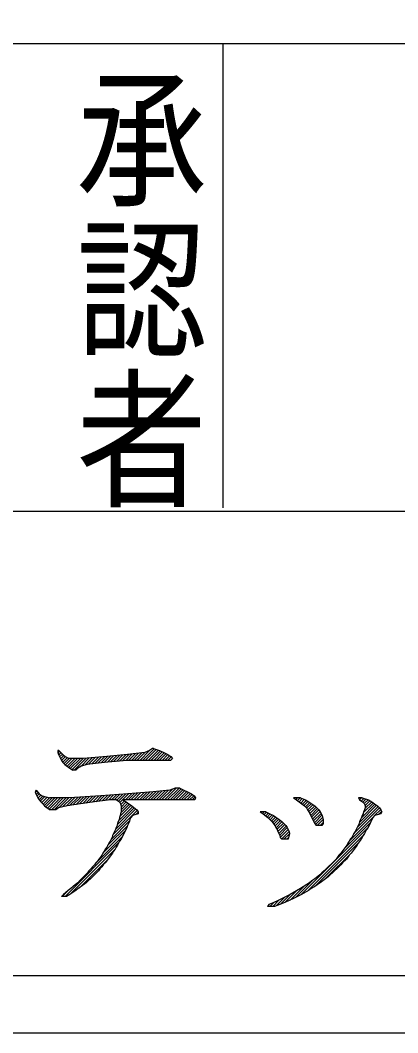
# Model space of a CAD drawing. Units: millimetres, scale not verified. Extents: x -140 to 140, y -97 to 99.
# Drawn here: x 114.5 to 123.12, y -96.9 to -73.8 of the extents above; entities that cross this region are included whole.
import ezdxf
from ezdxf.enums import TextEntityAlignment as Align

# ---------------------------------------------------------------- set-up
doc = ezdxf.new("R2010")
doc.units = ezdxf.units.MM
doc.layers.add('0-0_図面枠', color=7, linetype='Continuous')
doc.layers.add('0-1_ノズル', color=3, linetype='Continuous')
doc.styles.add('@ＭＳ ゴシック', font='')
doc.styles.get('@ＭＳ ゴシック').set_extended_font_data('@MS Gothic')

msp = doc.modelspace()

# ---------------------------------------------------------------- linework, layer by layer
at = {"layer": '0-0_図面枠', "color": 5}
for p, q in [((70.644, -74.332), (138.495, -74.332)), ((119.124, -74.332), (119.124, -84.928)), ((70.644, -84.999), (138.495, -84.999)), ((70.644, -95.595), (138.495, -95.595))]:
    msp.add_line(p, q, dxfattribs=at)
at = {"layer": '0-0_図面枠'}
for p, q in [((115.365, -90.462), (115.365, -90.507)), ((115.387, -90.462), (115.365, -90.462)), ((115.365, -90.507), (115.376, -90.552)), ((115.367, -90.515), (115.403, -90.479)), ((115.382, -90.564), (115.435, -90.51)), ((115.387, -90.462), (115.432, -90.507)), ((115.403, -90.606), (115.467, -90.542)), ((115.432, -90.507), (115.477, -90.552)), ((116.84, -90.696), (116.988, -90.548)), ((116.91, -90.69), (117.06, -90.54)), ((117.345, -90.507), (116.951, -90.552)), ((116.976, -90.687), (117.132, -90.532)), ((117.04, -90.687), (117.204, -90.524)), ((117.104, -90.687), (117.276, -90.515)), ((117.167, -90.687), (117.349, -90.506)), ((117.231, -90.687), (117.455, -90.463)), ((117.294, -90.687), (117.56, -90.422)), ((117.457, -90.462), (117.345, -90.507)), ((117.358, -90.687), (117.608, -90.438)), ((117.422, -90.687), (117.656, -90.454)), ((117.525, -90.417), (117.457, -90.462)), ((117.485, -90.687), (117.702, -90.471)), ((117.547, -90.417), (117.525, -90.417)), ((117.547, -90.417), (117.682, -90.462)), ((117.549, -90.687), (117.746, -90.491)), ((117.613, -90.687), (117.79, -90.511)), ((117.676, -90.687), (117.832, -90.532)), ((117.682, -90.462), (117.783, -90.507)), ((117.783, -90.507), (117.873, -90.552)), ((115.376, -90.552), (115.443, -90.687)), ((115.424, -90.649), (115.501, -90.572)), ((115.443, -90.687), (115.477, -90.732)), ((115.446, -90.691), (115.537, -90.599)), ((115.473, -90.727), (115.579, -90.621)), ((115.477, -90.552), (115.533, -90.597)), ((115.477, -90.732), (115.522, -90.777)), ((115.504, -90.759), (115.622, -90.642)), ((115.522, -90.777), (115.635, -90.867)), ((115.533, -90.597), (115.623, -90.642)), ((115.538, -90.79), (115.685, -90.642)), ((115.573, -90.818), (115.748, -90.642)), ((115.608, -90.846), (115.812, -90.642)), ((115.938, -90.642), (115.623, -90.642)), ((115.644, -90.874), (115.876, -90.642)), ((115.682, -90.899), (115.939, -90.642)), ((115.733, -90.912), (116.009, -90.637)), ((115.878, -90.831), (116.078, -90.631)), ((116.028, -90.777), (115.893, -90.822)), ((116.478, -90.597), (115.938, -90.642)), ((115.979, -90.794), (116.148, -90.625)), ((116.422, -90.732), (116.028, -90.777)), ((116.063, -90.774), (116.217, -90.619)), ((116.135, -90.765), (116.287, -90.613)), ((116.207, -90.757), (116.356, -90.608)), ((116.278, -90.749), (116.425, -90.602)), ((116.35, -90.741), (116.495, -90.596)), ((116.422, -90.732), (116.565, -90.589)), ((116.94, -90.687), (116.422, -90.732)), ((116.951, -90.552), (116.478, -90.597)), ((116.492, -90.726), (116.636, -90.582)), ((116.562, -90.72), (116.706, -90.576)), ((116.631, -90.714), (116.776, -90.569)), ((116.701, -90.708), (116.847, -90.562)), ((116.771, -90.702), (116.917, -90.556)), ((117.828, -90.687), (116.94, -90.687)), ((117.74, -90.687), (117.874, -90.553)), ((117.804, -90.687), (117.913, -90.579)), ((117.93, -90.687), (117.828, -90.687)), ((117.867, -90.687), (117.948, -90.607)), ((117.873, -90.552), (117.941, -90.597)), ((117.975, -90.642), (117.93, -90.687)), ((117.941, -90.597), (117.975, -90.642)), ((115.635, -90.867), (115.702, -90.912)), ((115.77, -90.912), (115.702, -90.912)), ((115.815, -90.867), (115.77, -90.912)), ((115.893, -90.822), (115.815, -90.867)), ((114.87, -91.362), (114.847, -91.407)), ((114.847, -91.407), (114.858, -91.452)), ((114.849, -91.415), (114.883, -91.38)), ((114.858, -91.452), (114.881, -91.497)), ((114.864, -91.463), (114.91, -91.417)), ((114.87, -91.362), (114.937, -91.452)), ((114.885, -91.506), (114.938, -91.453)), ((114.937, -91.452), (115.005, -91.497)), ((116.962, -91.452), (116.343, -91.497)), ((116.585, -91.587), (116.701, -91.471)), ((116.649, -91.587), (116.77, -91.466)), ((116.709, -91.591), (116.839, -91.461)), ((116.747, -91.617), (116.907, -91.456)), ((116.779, -91.648), (116.976, -91.451)), ((116.904, -91.587), (117.045, -91.446)), ((117.536, -91.407), (116.962, -91.452)), ((116.967, -91.587), (117.114, -91.441)), ((117.031, -91.587), (117.183, -91.435)), ((117.094, -91.587), (117.252, -91.43)), ((117.158, -91.587), (117.321, -91.424)), ((117.222, -91.587), (117.39, -91.419)), ((117.285, -91.587), (117.459, -91.413)), ((117.349, -91.587), (117.528, -91.408)), ((117.413, -91.587), (117.6, -91.4)), ((117.476, -91.587), (117.672, -91.391)), ((117.918, -91.362), (117.536, -91.407)), ((117.54, -91.587), (117.745, -91.383)), ((117.604, -91.587), (117.817, -91.374)), ((117.667, -91.587), (117.889, -91.366)), ((117.731, -91.587), (117.977, -91.341)), ((117.795, -91.587), (118.065, -91.317)), ((117.858, -91.587), (118.128, -91.317)), ((118.042, -91.317), (117.918, -91.362)), ((117.922, -91.587), (118.176, -91.334)), ((117.985, -91.587), (118.218, -91.355)), ((118.143, -91.317), (118.042, -91.317)), ((118.049, -91.587), (118.261, -91.376)), ((118.113, -91.587), (118.303, -91.397)), ((118.143, -91.317), (118.413, -91.452)), ((118.176, -91.587), (118.345, -91.418)), ((118.24, -91.587), (118.388, -91.44)), ((118.304, -91.587), (118.427, -91.464)), ((118.413, -91.452), (118.47, -91.497)), ((114.881, -91.497), (114.903, -91.542)), ((114.903, -91.542), (114.937, -91.587)), ((114.907, -91.547), (114.976, -91.478)), ((114.934, -91.584), (115.017, -91.501)), ((114.937, -91.587), (114.971, -91.632)), ((114.962, -91.62), (115.068, -91.514)), ((114.971, -91.632), (115.016, -91.677)), ((114.992, -91.654), (115.118, -91.528)), ((115.005, -91.497), (115.173, -91.542)), ((115.016, -91.677), (115.061, -91.722)), ((115.024, -91.685), (115.168, -91.541)), ((115.056, -91.717), (115.23, -91.542)), ((115.09, -91.746), (115.294, -91.542)), ((115.126, -91.774), (115.358, -91.542)), ((115.165, -91.799), (115.421, -91.542)), ((115.623, -91.542), (115.173, -91.542)), ((115.215, -91.812), (115.485, -91.542)), ((115.279, -91.812), (115.549, -91.542)), ((115.39, -91.764), (115.612, -91.542)), ((115.472, -91.746), (115.679, -91.539)), ((115.554, -91.728), (115.747, -91.535)), ((115.882, -91.677), (115.578, -91.722)), ((116.343, -91.497), (115.623, -91.542)), ((115.631, -91.715), (115.815, -91.53)), ((115.706, -91.704), (115.883, -91.526)), ((115.78, -91.693), (115.951, -91.522)), ((115.855, -91.681), (116.019, -91.518)), ((116.197, -91.632), (115.882, -91.677)), ((115.929, -91.671), (116.087, -91.514)), ((116.004, -91.66), (116.154, -91.509)), ((116.078, -91.649), (116.222, -91.505)), ((116.152, -91.639), (116.29, -91.501)), ((116.557, -91.587), (116.197, -91.632)), ((116.226, -91.629), (116.358, -91.496)), ((116.298, -91.62), (116.427, -91.491)), ((116.371, -91.611), (116.496, -91.486)), ((116.444, -91.602), (116.564, -91.481)), ((116.517, -91.593), (116.633, -91.476)), ((116.703, -91.587), (116.557, -91.587)), ((116.703, -91.587), (116.771, -91.632)), ((116.771, -91.632), (116.793, -91.677)), ((116.793, -91.677), (116.805, -91.722)), ((116.797, -91.694), (116.882, -91.609)), ((116.798, -91.884), (116.997, -91.685)), ((116.805, -91.75), (116.92, -91.634)), ((116.805, -91.814), (116.958, -91.66)), ((116.85, -91.587), (117.052, -91.722)), ((118.188, -91.587), (116.85, -91.587)), ((118.492, -91.587), (118.188, -91.587)), ((118.367, -91.587), (118.463, -91.492)), ((118.431, -91.587), (118.492, -91.527)), ((118.47, -91.497), (118.503, -91.542)), ((118.503, -91.542), (118.492, -91.587)), ((120.742, -91.542), (120.81, -91.587)), ((120.9, -91.542), (120.742, -91.542)), ((120.757, -91.552), (120.767, -91.542)), ((120.795, -91.578), (120.831, -91.542)), ((120.81, -91.587), (120.866, -91.632)), ((120.832, -91.605), (120.894, -91.542)), ((120.866, -91.632), (120.933, -91.677)), ((120.867, -91.633), (120.941, -91.559)), ((120.9, -91.542), (121.012, -91.587)), ((120.905, -91.659), (120.987, -91.577)), ((120.933, -91.677), (120.99, -91.722)), ((120.943, -91.685), (121.03, -91.598)), ((120.978, -91.713), (121.07, -91.621)), ((121.011, -91.744), (121.11, -91.645)), ((121.012, -91.587), (121.091, -91.632)), ((121.04, -91.778), (121.148, -91.671)), ((121.063, -91.82), (121.186, -91.696)), ((121.091, -91.632), (121.226, -91.722)), ((122.227, -91.542), (122.25, -91.587)), ((122.306, -91.542), (122.227, -91.542)), ((122.228, -91.545), (122.231, -91.542)), ((122.25, -91.587), (122.294, -91.542)), ((122.25, -91.587), (122.317, -91.632)), ((122.288, -91.613), (122.346, -91.555)), ((122.296, -91.986), (122.598, -91.685)), ((122.306, -91.542), (122.452, -91.587)), ((122.317, -91.632), (122.362, -91.677)), ((122.324, -91.64), (122.394, -91.57)), ((122.332, -91.886), (122.562, -91.657)), ((122.356, -91.672), (122.443, -91.585)), ((122.362, -91.677), (122.373, -91.722)), ((122.369, -91.786), (122.526, -91.629)), ((122.372, -91.719), (122.485, -91.606)), ((122.452, -91.587), (122.531, -91.632)), ((122.531, -91.632), (122.587, -91.677)), ((122.587, -91.677), (122.655, -91.722)), ((115.061, -91.722), (115.117, -91.767)), ((115.117, -91.767), (115.185, -91.812)), ((115.32, -91.812), (115.185, -91.812)), ((115.376, -91.767), (115.32, -91.812)), ((115.578, -91.722), (115.376, -91.767)), ((116.624, -92.376), (117.175, -91.826)), ((116.683, -92.253), (117.142, -91.794)), ((116.719, -92.153), (117.107, -91.766)), ((116.748, -92.062), (117.071, -91.738)), ((116.777, -91.969), (117.035, -91.711)), ((116.793, -91.902), (116.782, -91.947)), ((116.805, -91.857), (116.793, -91.902)), ((116.805, -91.722), (116.805, -91.767)), ((116.805, -91.767), (116.805, -91.812)), ((116.805, -91.812), (116.805, -91.857)), ((117.052, -91.722), (117.165, -91.812)), ((117.198, -91.902), (117.063, -91.947)), ((117.143, -91.921), (117.198, -91.865)), ((117.165, -91.812), (117.198, -91.857)), ((117.198, -91.857), (117.198, -91.902)), ((119.977, -91.857), (120.045, -91.902)), ((120.112, -91.857), (119.977, -91.857)), ((119.995, -91.869), (120.006, -91.857)), ((120.033, -91.895), (120.07, -91.857)), ((120.045, -91.902), (120.157, -91.992)), ((120.069, -91.922), (120.127, -91.865)), ((120.105, -91.95), (120.169, -91.886)), ((120.112, -91.857), (120.202, -91.902)), ((120.14, -91.979), (120.211, -91.908)), ((120.173, -92.009), (120.251, -91.931)), ((120.202, -91.902), (120.281, -91.947)), ((120.99, -91.722), (121.035, -91.767)), ((121.035, -91.767), (121.057, -91.812)), ((121.057, -91.812), (121.091, -91.857)), ((121.09, -91.856), (121.224, -91.721)), ((121.091, -91.857), (121.226, -92.127)), ((121.111, -91.898), (121.256, -91.753)), ((121.132, -91.941), (121.288, -91.785)), ((121.154, -91.983), (121.319, -91.817)), ((121.175, -92.025), (121.347, -91.854)), ((121.196, -92.068), (121.369, -91.895)), ((121.226, -91.722), (121.316, -91.812)), ((121.316, -91.812), (121.35, -91.857)), ((121.35, -91.857), (121.395, -91.947)), ((122.109, -92.365), (122.702, -91.771)), ((122.195, -92.215), (122.671, -91.739)), ((122.245, -92.101), (122.636, -91.71)), ((122.328, -91.902), (122.306, -91.947)), ((122.34, -91.857), (122.328, -91.902)), ((122.362, -91.812), (122.34, -91.857)), ((122.373, -91.767), (122.362, -91.812)), ((122.373, -91.722), (122.373, -91.767)), ((122.733, -91.902), (122.587, -91.947)), ((122.59, -91.946), (122.73, -91.807)), ((122.655, -91.722), (122.7, -91.767)), ((122.682, -91.918), (122.752, -91.849)), ((122.7, -91.767), (122.733, -91.812)), ((122.733, -91.812), (122.756, -91.857)), ((122.756, -91.857), (122.733, -91.902)), ((116.583, -92.481), (117.001, -92.063)), ((116.726, -92.127), (116.715, -92.172)), ((116.737, -92.082), (116.726, -92.127)), ((116.76, -92.037), (116.737, -92.082)), ((116.771, -91.992), (116.76, -92.037)), ((116.782, -91.947), (116.771, -91.992)), ((116.996, -92.082), (116.951, -92.172)), ((117.007, -92.037), (116.996, -92.082)), ((117.03, -91.992), (117.007, -92.037)), ((117.063, -91.947), (117.03, -91.992)), ((120.157, -91.992), (120.247, -92.082)), ((120.205, -92.041), (120.291, -91.954)), ((120.237, -92.072), (120.33, -91.98)), ((120.247, -92.082), (120.315, -92.172)), ((120.266, -92.107), (120.368, -92.005)), ((120.281, -91.947), (120.416, -92.037)), ((120.293, -92.144), (120.406, -92.031)), ((120.319, -92.181), (120.442, -92.058)), ((120.341, -92.223), (120.477, -92.087)), ((120.368, -92.259), (120.509, -92.119)), ((120.383, -92.309), (120.54, -92.151)), ((120.416, -92.037), (120.472, -92.082)), ((120.472, -92.082), (120.562, -92.172)), ((121.217, -92.11), (121.39, -91.938)), ((121.226, -92.127), (121.26, -92.172)), ((121.242, -92.149), (121.404, -91.987)), ((121.282, -92.172), (121.417, -92.038)), ((121.346, -92.172), (121.417, -92.101)), ((121.417, -92.127), (121.383, -92.172)), ((121.395, -91.947), (121.417, -92.037)), ((121.417, -92.037), (121.417, -92.127)), ((121.895, -92.706), (122.499, -92.102)), ((122.022, -92.514), (122.581, -91.956)), ((122.238, -92.127), (122.148, -92.307)), ((122.25, -92.082), (122.238, -92.127)), ((122.295, -91.992), (122.25, -92.082)), ((122.306, -91.947), (122.295, -91.992)), ((122.553, -91.992), (122.441, -92.217)), ((122.587, -91.947), (122.553, -91.992)), ((116.388, -92.803), (116.906, -92.285)), ((116.497, -92.631), (116.95, -92.178)), ((116.636, -92.352), (116.613, -92.397)), ((116.658, -92.307), (116.636, -92.352)), ((116.681, -92.262), (116.658, -92.307)), ((116.692, -92.217), (116.681, -92.262)), ((116.715, -92.172), (116.692, -92.217)), ((116.94, -92.217), (116.805, -92.487)), ((116.951, -92.172), (116.94, -92.217)), ((120.315, -92.172), (120.337, -92.217)), ((120.337, -92.217), (120.371, -92.262)), ((120.371, -92.262), (120.382, -92.307)), ((120.382, -92.307), (120.427, -92.397)), ((120.404, -92.351), (120.571, -92.184)), ((120.425, -92.393), (120.598, -92.221)), ((120.439, -92.443), (120.619, -92.263)), ((120.466, -92.48), (120.64, -92.306)), ((120.522, -92.487), (120.651, -92.359)), ((120.562, -92.172), (120.596, -92.217)), ((120.596, -92.217), (120.641, -92.307)), ((120.652, -92.352), (120.618, -92.487)), ((120.641, -92.307), (120.652, -92.352)), ((120.911, -93.753), (122.424, -92.24)), ((121.383, -92.172), (121.26, -92.172)), ((122.115, -92.352), (122.07, -92.442)), ((122.148, -92.307), (122.115, -92.352)), ((122.362, -92.352), (122.328, -92.397)), ((122.407, -92.262), (122.362, -92.352)), ((122.441, -92.217), (122.407, -92.262)), ((115.526, -93.792), (116.756, -92.562)), ((116.242, -93.013), (116.842, -92.413)), ((116.501, -92.622), (116.478, -92.667)), ((116.523, -92.577), (116.501, -92.622)), ((116.557, -92.532), (116.523, -92.577)), ((116.58, -92.487), (116.557, -92.532)), ((116.602, -92.442), (116.58, -92.487)), ((116.613, -92.397), (116.602, -92.442)), ((116.726, -92.622), (116.692, -92.667)), ((116.771, -92.532), (116.726, -92.622)), ((116.805, -92.487), (116.771, -92.532)), ((120.427, -92.397), (120.438, -92.442)), ((120.438, -92.442), (120.472, -92.487)), ((120.618, -92.487), (120.472, -92.487)), ((120.586, -92.487), (120.629, -92.444)), ((121.058, -93.67), (122.327, -92.401)), ((121.221, -93.57), (122.222, -92.57)), ((121.957, -92.622), (121.822, -92.802)), ((121.98, -92.577), (121.957, -92.622)), ((122.013, -92.532), (121.98, -92.577)), ((122.036, -92.487), (122.013, -92.532)), ((122.07, -92.442), (122.036, -92.487)), ((122.193, -92.622), (122.058, -92.802)), ((122.216, -92.577), (122.193, -92.622)), ((122.283, -92.487), (122.216, -92.577)), ((122.328, -92.397), (122.283, -92.487)), ((115.634, -93.748), (116.67, -92.712)), ((116.366, -92.847), (116.332, -92.892)), ((116.388, -92.802), (116.366, -92.847)), ((116.422, -92.757), (116.388, -92.802)), ((116.445, -92.712), (116.422, -92.757)), ((116.478, -92.667), (116.445, -92.712)), ((116.613, -92.802), (116.445, -93.027)), ((116.636, -92.757), (116.613, -92.802)), ((116.67, -92.712), (116.636, -92.757)), ((116.692, -92.667), (116.67, -92.712)), ((121.456, -93.399), (122.076, -92.779)), ((121.777, -92.847), (121.71, -92.937)), ((121.822, -92.802), (121.777, -92.847)), ((122.013, -92.847), (121.946, -92.937)), ((122.058, -92.802), (122.013, -92.847)), ((115.848, -93.598), (116.524, -92.922)), ((116.197, -93.072), (116.152, -93.117)), ((116.231, -93.027), (116.197, -93.072)), ((116.265, -92.982), (116.231, -93.027)), ((116.298, -92.937), (116.265, -92.982)), ((116.332, -92.892), (116.298, -92.937)), ((116.4, -93.072), (116.366, -93.117)), ((116.445, -93.027), (116.4, -93.072)), ((121.71, -92.937), (121.44, -93.207)), ((121.822, -93.072), (121.732, -93.162)), ((121.856, -93.027), (121.822, -93.072)), ((121.946, -92.937), (121.856, -93.027)), ((115.995, -93.297), (115.95, -93.342)), ((116.04, -93.252), (115.995, -93.297)), ((116.073, -93.207), (116.04, -93.252)), ((116.118, -93.162), (116.073, -93.207)), ((116.287, -93.207), (116.107, -93.387)), ((116.152, -93.117), (116.118, -93.162)), ((116.321, -93.162), (116.287, -93.207)), ((116.366, -93.117), (116.321, -93.162)), ((121.338, -93.297), (121.226, -93.387)), ((121.383, -93.252), (121.338, -93.297)), ((121.44, -93.207), (121.383, -93.252)), ((121.575, -93.297), (121.53, -93.342)), ((121.631, -93.252), (121.575, -93.297)), ((121.676, -93.207), (121.631, -93.252)), ((121.732, -93.162), (121.676, -93.207)), ((115.758, -93.522), (115.713, -93.567)), ((115.815, -93.477), (115.758, -93.522)), ((115.86, -93.432), (115.815, -93.477)), ((115.905, -93.387), (115.86, -93.432)), ((116.006, -93.477), (115.893, -93.567)), ((115.95, -93.342), (115.905, -93.387)), ((116.051, -93.432), (116.006, -93.477)), ((116.107, -93.387), (116.051, -93.432)), ((120.784, -93.817), (121.187, -93.413)), ((121.102, -93.477), (120.9, -93.612)), ((121.158, -93.432), (121.102, -93.477)), ((121.226, -93.387), (121.158, -93.432)), ((121.282, -93.522), (121.226, -93.567)), ((121.35, -93.477), (121.282, -93.522)), ((121.406, -93.432), (121.35, -93.477)), ((121.473, -93.387), (121.406, -93.432)), ((121.53, -93.342), (121.473, -93.387)), ((115.488, -93.747), (115.443, -93.792)), ((115.462, -93.792), (115.583, -93.672)), ((115.545, -93.702), (115.488, -93.747)), ((115.601, -93.657), (115.545, -93.702)), ((115.635, -93.747), (115.556, -93.792)), ((115.657, -93.612), (115.601, -93.657)), ((115.77, -93.657), (115.635, -93.747)), ((115.713, -93.567), (115.657, -93.612)), ((115.826, -93.612), (115.77, -93.657)), ((115.893, -93.567), (115.826, -93.612)), ((120.663, -93.747), (120.393, -93.882)), ((120.444, -93.966), (120.661, -93.749)), ((120.551, -93.923), (120.809, -93.664)), ((120.9, -93.612), (120.663, -93.747)), ((120.665, -93.872), (120.974, -93.563)), ((120.922, -93.747), (120.742, -93.837)), ((121.08, -93.657), (120.922, -93.747)), ((121.147, -93.612), (121.08, -93.657)), ((121.226, -93.567), (121.147, -93.612)), ((115.556, -93.792), (115.443, -93.792)), ((120.18, -93.972), (120.146, -94.017)), ((120.171, -93.984), (120.184, -93.971)), ((120.292, -93.927), (120.18, -93.972)), ((120.201, -94.017), (120.29, -93.928)), ((120.265, -94.017), (120.406, -93.876)), ((120.393, -93.882), (120.292, -93.927)), ((120.427, -93.972), (120.303, -94.017)), ((120.343, -94.003), (120.533, -93.812)), ((120.54, -93.927), (120.427, -93.972)), ((120.742, -93.837), (120.54, -93.927)), ((120.303, -94.017), (120.146, -94.017))]:
    msp.add_line(p, q, dxfattribs=at)
at = {"layer": '0-0_図面枠', "color": 5}
msp.add_lwpolyline([(-139.949, 99.1), (-139.949, -96.9), (140.051, -96.9), (140.051, 99.1)], dxfattribs=at)
at = {"layer": '0-1_ノズル', "color": 5}
msp.add_lwpolyline([(-139.949, 99.1), (-139.949, -96.9), (140.051, -96.9), (140.051, 99.1)], dxfattribs=at)

# ---------------------------------------------------------------- texts
at = {"layer": '0-0_図面枠', "style": '@ＭＳ ゴシック', "width": 1.15}
msp.add_text('承認者', height=2.192, rotation=270, dxfattribs=at).set_placement((115.482, -74.739), align=Align.BOTTOM_LEFT)

doc.saveas('drawing.dxf')
